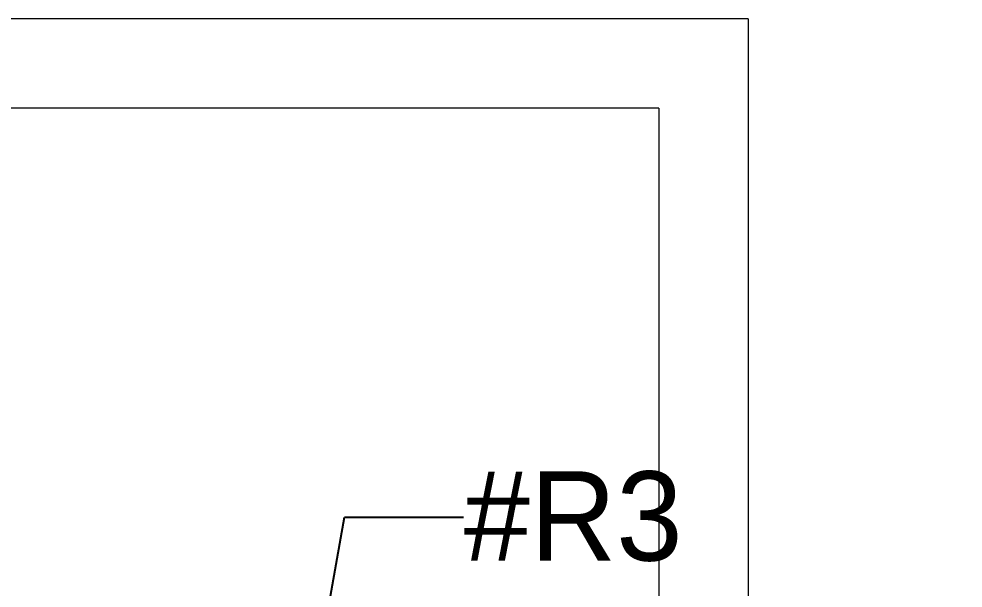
# Model space of a CAD drawing. Header units: metres. Extents: x 75097 to 220695, y -1557923 to -1361206.
# Drawn here: x 105125 to 106712, y -1446179 to -1445223 of the extents above; entities that cross this region are included whole.
import ezdxf
from ezdxf import colors
from ezdxf.entities.mleader import LeaderData, LeaderLine
from ezdxf.math import Vec2, Vec3

# ---------------------------------------------------------------- set-up
doc = ezdxf.new("R2010")
doc.units = ezdxf.units.M
doc.layers.get('0').update_dxf_attribs({"lineweight": 0})
doc.layers.add('A-100 - Copy$0$Walls', color=8, linetype='Continuous', lineweight=0)
doc.layers.add('E-POWR', color=7, linetype='Continuous', lineweight=9, true_color=0x4e7e3e)
doc.styles.get("Standard").update_dxf_attribs({"font": 'GOTHIC.TTF'})

# ---------------------------------------------------------------- blocks, each defined once
blk = doc.blocks.new('A-100 - Copy')
at = {"layer": 'A-100 - Copy$0$Walls'}
for p, q in [((106350.3, -1445222.7, 2.4), (106350.3, -1458274.4, 2.4)), ((106200.3, -1445372.7, 2.4), (106200.3, -1447372.7, 2.4))]:
    blk.add_line(p, q, dxfattribs=at)
at = {"layer": 'A-100 - Copy$0$Walls', "elevation": 2.4}
for points in [[(106350.3, -1445222.7), (96614.3, -1445222.7), (96614.3, -1445872.9)], [(106200.3, -1445372.7), (96764.3, -1445372.7), (96764.3, -1445872.9)]]:
    blk.add_lwpolyline(points, dxfattribs=at)

msp = doc.modelspace()

# ---------------------------------------------------------------- leaders
at = {"layer": 'E-POWR'}
ml = msp.add_multileader_mtext('Standard', dxfattribs=at)
ml.set_content('#R3\\PTO PP-04', color=256)
ml.set_leader_properties()
ml.build(insert=Vec2(0, 0))
ml.multileader.update_dxf_attribs({"text_right_attachment_type": 6, "dogleg_length": 200, "arrow_head_size": 200})
ctx = ml.context
ctx.base_point, ctx.char_height, ctx.arrow_head_size, ctx.landing_gap_size, ctx.plane_origin = Vec3(105872.3, -1446059.6, -3.3), 150, 200, 0.09, Vec3(106191.3, -1448958.6, -3.3)
ctx.right_attachment = 6
notes = []
notes.append((ctx, [(0, (1, 1, 0), (105672.3, -1446059.6, -3.3), (1, 0), 200, [(0, [(105472.3, -1447185.8, -3.3)], 0, [])])]))
ctx.mtext.insert, ctx.mtext.flow_direction = Vec3(105872.4, -1445982.7, -3.3), 5
for ctx, leaders in notes:
    for number, flags, end, landing, length, lines in leaders:
        leader = LeaderData()
        leader.index, (leader.has_last_leader_line, leader.has_dogleg_vector, leader.attachment_direction) = number, flags
        leader.last_leader_point, leader.dogleg_vector, leader.dogleg_length = Vec3(end), Vec3(landing), length
        for number, points, colour, breaks in lines:
            line = LeaderLine()
            line.index, line.vertices, line.color, line.breaks = number, Vec3.list(points), colors.encode_raw_color(colour), breaks
            leader.lines.append(line)
        ctx.leaders.append(leader)

# ---------------------------------------------------------------- next in the draw order: block references
msp.add_blockref('A-100 - Copy', (0, 0))

doc.saveas('drawing.dxf')
